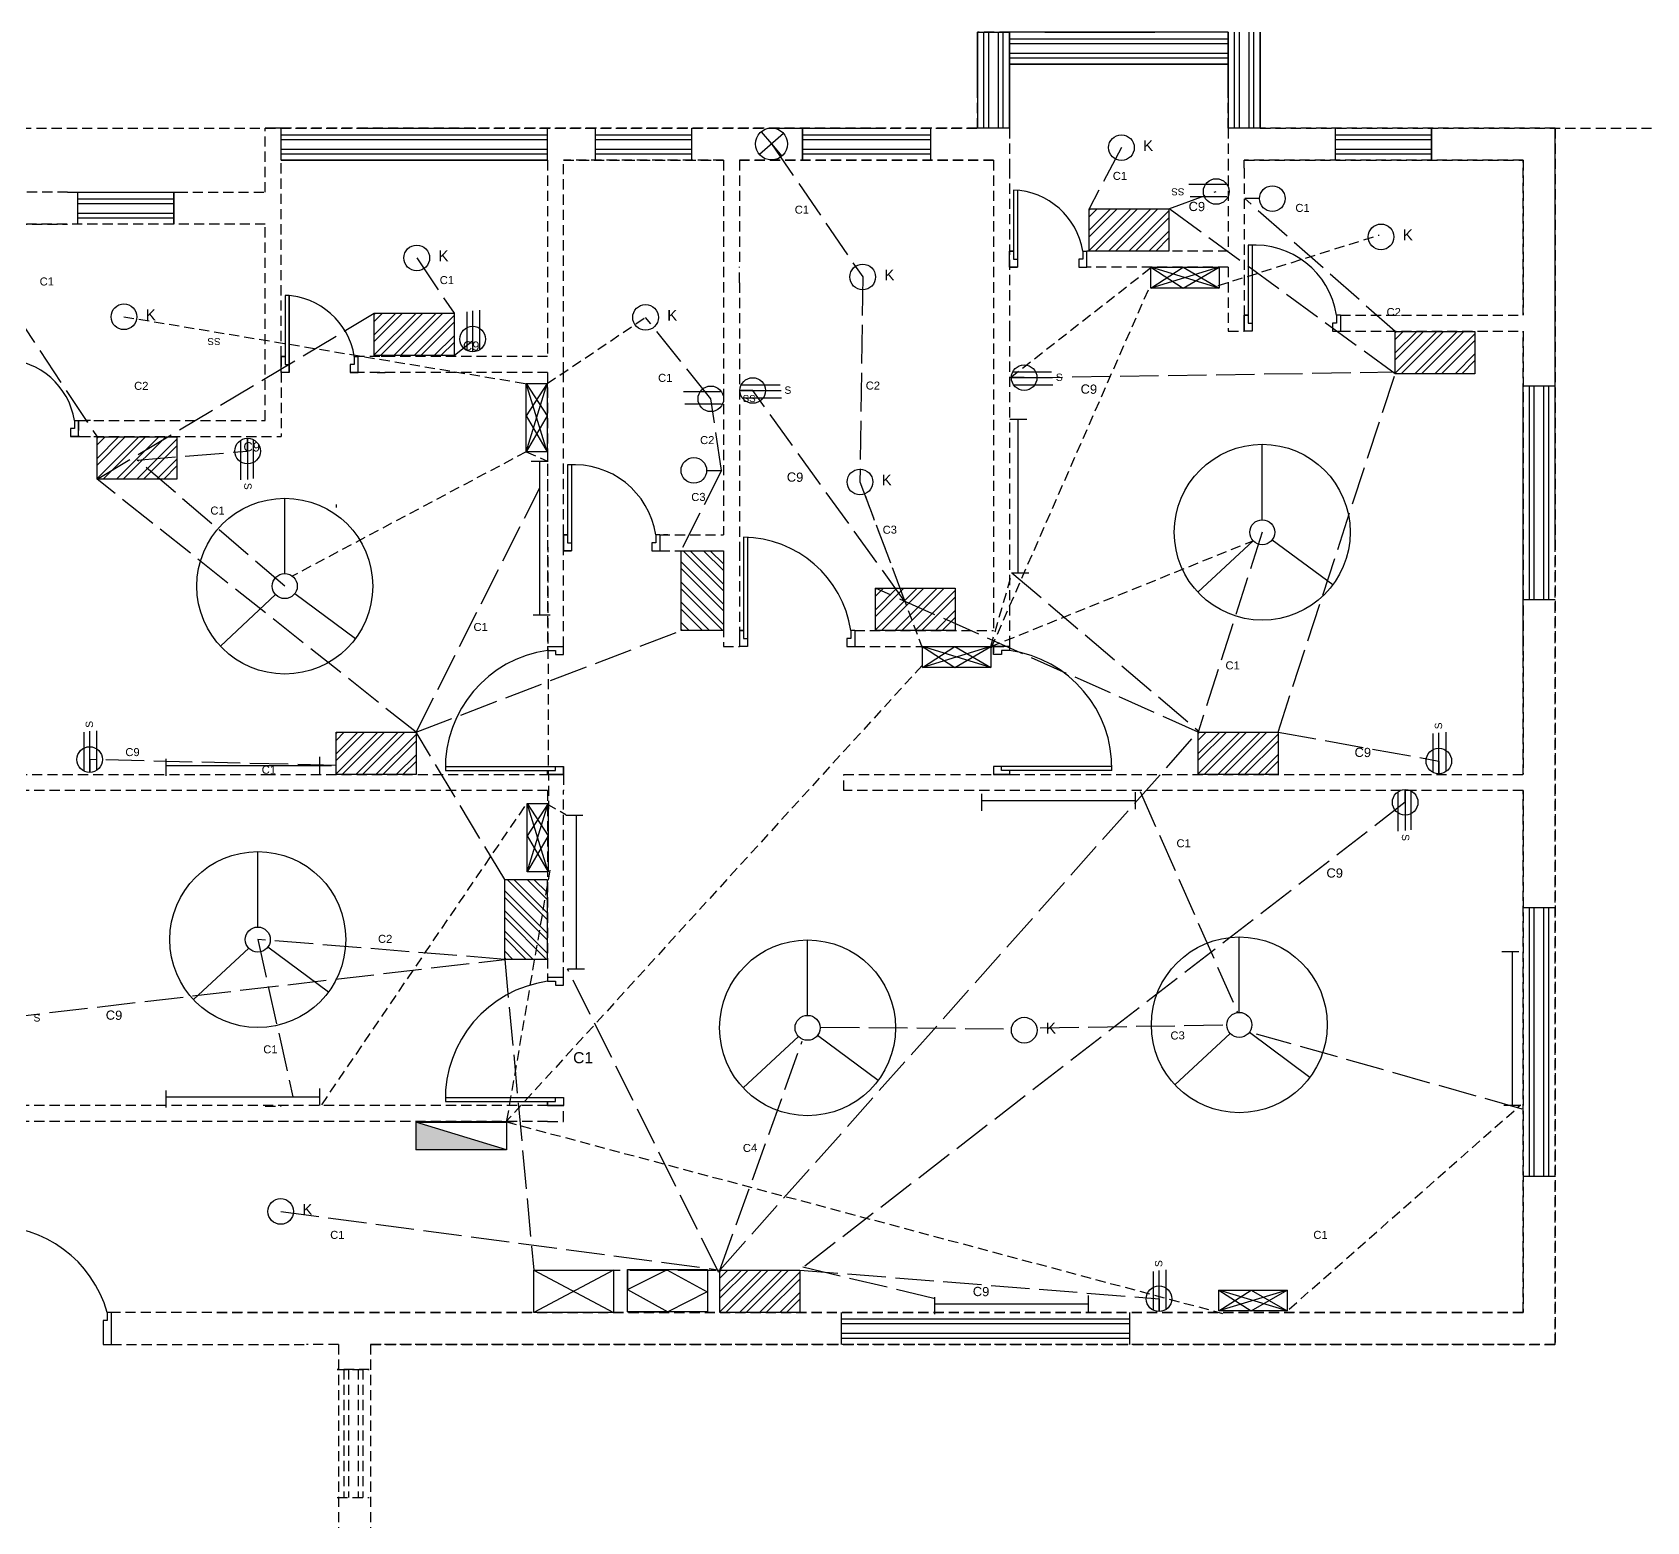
# Model space of a CAD drawing. Header units: millimetres. Extents: x 5814 to 14117, y 764 to 2474.
# Drawn here: x 6483 to 6987, y 1769 to 2235 of the extents above; entities that cross this region are included whole.
import ezdxf

# ---------------------------------------------------------------- set-up
doc = ezdxf.new("R2010")
doc.units = ezdxf.units.MM
doc.linetypes.add('ACAD_ISO02W100', pattern=[15, 12, -3])
doc.linetypes.add('HIDDEN2', pattern=[4.7625, 3.175, -1.5875])
doc.layers.get('0').update_dxf_attribs({"linetype": 'HIDDEN2'})
for name, color, linetype in [('conduit', 7, 'ACAD_ISO02W100'), ('doors', 6, 'Continuous'), ('emfittings', 7, 'Continuous'), ('fittings', 7, 'Continuous'), ('windows', 40, 'Continuous')]:
    doc.layers.add(name, color=color, linetype=linetype)
doc.layers.add('emconduit', color=1, linetype='HIDDEN2', plot=False)
doc.styles.get("Standard").update_dxf_attribs({"font": 'arial.ttf', "height": 4})

msp = doc.modelspace()

# ---------------------------------------------------------------- hatches: boundary and pattern name
at = {"layer": 'emfittings', "true_color": 0x000000}
h = msp.add_hatch(color=18, dxfattribs=at)
h.dxf.hatch_style = 1
h.paths.add_polyline_path([(6602.622, 1894.121), (6602.622, 1885.455), (6630.856, 1885.455)])
at = {"layer": 'fittings'}
h = msp.add_hatch(dxfattribs=at)
h.set_pattern_fill('ANSI32', color=256, scale=0.468168)
h.set_pattern_definition([(45, (5432.867, 1650.4996), (-3.1532, 3.1532), []), (45, (5434.9692, 1650.4996), (-3.1532, 3.1532), [])])
h.paths.add_polyline_path([(6812.86, 2179.557), (6812.86, 2166.328), (6837.81, 2166.328), (6837.81, 2179.557)])
h = msp.add_hatch(dxfattribs=at)
h.set_pattern_fill('ANSI32', color=256, scale=0.468168)
h.set_pattern_definition([(45, (5209.613, 1617.8395), (-3.1532, 3.1532), []), (45, (5211.715, 1617.8395), (-3.1532, 3.1532), [])])
h.paths.add_polyline_path([(6589.606, 2146.896), (6589.606, 2133.668), (6614.556, 2133.668), (6614.556, 2146.896)])
h = msp.add_hatch(dxfattribs=at)
h.set_pattern_fill('ANSI32', color=256, scale=0.468168)
h.set_pattern_definition([(45, (5528.475, 1612.1577), (-3.1532, 3.1532), []), (45, (5530.577, 1612.1577), (-3.1532, 3.1532), [])])
h.paths.add_polyline_path([(6908.468, 2141.215), (6908.468, 2127.986), (6933.418, 2127.986), (6933.418, 2141.215)])
h = msp.add_hatch(dxfattribs=at)
h.set_pattern_fill('ANSI32', color=256, scale=0.468168)
h.set_pattern_definition([(45, (5123.0004, 1579.237), (-3.1532, 3.1532), []), (45, (5125.1025, 1579.237), (-3.1532, 3.1532), [])])
h.paths.add_polyline_path([(6502.993, 2108.294), (6502.993, 2095.066), (6527.944, 2095.066), (6527.944, 2108.294)])
h = msp.add_hatch(dxfattribs=at)
h.set_pattern_fill('ANSI32', color=256, scale=0.468168, angle=90)
h.set_pattern_definition([(135, (7214.479, 667.747), (-3.1532, -3.1532), []), (135, (7214.479, 669.8493), (-3.1532, -3.1532), [])])
h.paths.add_polyline_path([(6685.422, 2047.74), (6698.65, 2047.74), (6698.65, 2072.69), (6685.422, 2072.69)])
h = msp.add_hatch(dxfattribs=at)
h.set_pattern_fill('ANSI32', color=256, scale=0.468168)
h.set_pattern_definition([(45, (5366.1324, 1531.9275), (-3.1532, 3.1532), []), (45, (5368.2345, 1531.9275), (-3.1532, 3.1532), [])])
h.paths.add_polyline_path([(6746.125, 2060.984), (6746.125, 2047.756), (6771.076, 2047.756), (6771.076, 2060.984)])
h = msp.add_hatch(dxfattribs=at)
h.set_pattern_fill('ANSI32', color=256, scale=0.468168)
h.set_pattern_definition([(45, (5197.704, 1486.914), (-3.1532, 3.1532), []), (45, (5199.8063, 1486.914), (-3.1532, 3.1532), [])])
h.paths.add_polyline_path([(6577.697, 2015.971), (6577.697, 2002.743), (6602.647, 2002.743), (6602.647, 2015.971)])
h = msp.add_hatch(dxfattribs=at)
h.set_pattern_fill('ANSI32', color=256, scale=0.468168)
h.set_pattern_definition([(45, (5466.9484, 1486.987), (-3.1532, 3.1532), []), (45, (5469.0505, 1486.987), (-3.1532, 3.1532), [])])
h.paths.add_polyline_path([(6846.941, 2016.044), (6846.941, 2002.816), (6871.892, 2002.816), (6871.892, 2016.044)])
h = msp.add_hatch(dxfattribs=at)
h.set_pattern_fill('ANSI32', color=256, scale=0.468168, angle=90)
h.set_pattern_definition([(135, (7159.41, 565.0233), (-3.1532, -3.1532), []), (135, (7159.41, 567.1254), (-3.1532, -3.1532), [])])
h.paths.add_polyline_path([(6630.353, 1945.016), (6643.581, 1945.016), (6643.581, 1969.967), (6630.353, 1969.967)])
h = msp.add_hatch(dxfattribs=at)
h.set_pattern_fill('ANSI32', color=256, scale=0.468168)
h.set_pattern_definition([(45, (5317.54, 1318.884), (-3.1532, 3.1532), []), (45, (5319.642, 1318.884), (-3.1532, 3.1532), [])])
h.paths.add_polyline_path([(6697.533, 1847.941), (6697.533, 1834.713), (6722.483, 1834.713), (6722.483, 1847.941)])

# ---------------------------------------------------------------- linework, layer by layer
for p, q in [((6788.038, 2234.685), (6778.038, 2234.685)), ((6778.038, 2224.685), (6778.038, 2234.685)), ((6788.038, 2234.685), (6778.038, 2234.685)), ((6788.038, 2204.685), (6788.038, 2234.685)), ((6866.345, 2204.685), (6866.345, 2234.685)), ((6778.038, 2204.685), (6778.038, 2224.685)), ((6778.038, 2204.685), (6778.038, 2224.685)), ((6788.038, 2204.685), (6788.038, 2224.685)), ((6856.345, 2204.685), (6856.345, 2224.685)), ((6217.345, 2204.685), (6778.038, 2204.685)), ((6555.529, 2184.685), (6555.529, 2204.685)), ((6560.529, 2204.685), (6555.529, 2204.685)), ((6788.038, 2204.685), (6788.038, 2192.185)), ((6856.345, 2204.685), (6856.345, 2194.685)), ((6866.345, 2204.685), (7511.53, 2204.685)), ((6958.437, 2204.685), (6866.345, 2204.685)), ((6958.437, 2204.685), (6866.345, 2204.685)), ((6560.529, 2133.419), (6560.529, 2194.685)), ((6560.529, 2194.685), (6643.742, 2194.685)), ((6643.742, 2194.685), (6643.742, 2133.419)), ((6698.65, 2194.685), (6648.742, 2194.685)), ((6648.742, 2128.419), (6648.742, 2194.685)), ((6698.65, 2194.685), (6698.65, 2077.69)), ((6698.65, 2194.685), (6698.65, 2077.69)), ((6783.038, 2194.685), (6703.65, 2194.685)), ((6703.65, 2194.685), (6703.65, 2161.446)), ((6948.437, 2194.685), (6861.345, 2194.685)), ((6861.345, 2192.185), (6861.345, 2194.685)), ((6948.437, 2194.685), (6948.437, 2146.332)), ((6948.437, 2194.685), (6948.437, 2146.332)), ((6493.804, 2184.685), (6458.437, 2184.685)), ((6493.804, 2184.685), (6528.138, 2184.685)), ((6528.138, 2184.685), (6555.529, 2184.685)), ((6849.791, 2179.234), (6849.791, 2179.216)), ((6555.529, 2174.685), (6468.437, 2174.685)), ((6468.437, 2174.685), (6493.804, 2174.685)), ((6555.529, 2113.419), (6555.529, 2174.685)), ((6856.345, 2166.332), (6812.125, 2166.332)), ((6812.125, 2161.332), (6812.125, 2166.332)), ((6703.65, 2156.446), (6703.65, 2161.446)), ((6703.65, 2156.446), (6703.65, 2161.446)), ((6856.345, 2161.332), (6812.125, 2161.332)), ((6856.345, 2161.332), (6856.345, 2141.332)), ((6703.65, 2156.446), (6703.65, 2072.69)), ((6703.65, 2156.446), (6703.65, 2072.69)), ((6861.345, 2146.332), (6861.345, 2141.332)), ((6891.364, 2146.332), (6948.437, 2146.332)), ((6891.364, 2146.332), (6891.364, 2141.332)), ((6856.345, 2141.332), (6861.345, 2141.332)), ((6891.364, 2141.332), (6948.437, 2141.332)), ((6948.437, 2141.332), (6948.437, 2002.742)), ((6948.437, 2141.332), (6948.437, 2002.742)), ((6560.529, 2133.419), (6560.529, 2128.419)), ((6643.742, 2133.419), (6584.616, 2133.419)), ((6584.616, 2128.419), (6584.616, 2133.419)), ((6593.03, 2133.419), (6591.78, 2133.419)), ((6560.529, 2128.419), (6560.529, 2108.419)), ((6643.742, 2128.419), (6584.616, 2128.419)), ((6590.53, 2128.419), (6593.03, 2128.419)), ((6643.742, 2128.419), (6643.742, 2042.761)), ((6643.742, 2128.419), (6643.742, 2042.761)), ((6648.742, 2077.69), (6648.742, 2128.419)), ((6648.742, 2077.69), (6648.742, 2128.419)), ((6497.207, 2113.419), (6555.529, 2113.419)), ((6497.207, 2113.419), (6497.207, 2108.419)), ((6500.938, 2113.419), (6499.688, 2113.419)), ((6521.645, 2113.511), (6521.645, 2113.494)), ((6497.207, 2108.419), (6555.529, 2108.419)), ((6497.207, 2108.419), (6560.529, 2108.419)), ((6498.438, 2108.419), (6500.938, 2108.419)), ((6648.742, 2077.69), (6648.742, 2072.69)), ((6678.762, 2077.69), (6698.65, 2077.69)), ((6678.762, 2077.69), (6678.762, 2072.69)), ((6681.243, 2077.69), (6679.993, 2077.69)), ((6681.243, 2077.69), (6679.993, 2077.69)), ((6648.742, 2042.761), (6648.742, 2072.69)), ((6648.742, 2042.761), (6648.742, 2072.69)), ((6678.743, 2072.69), (6681.243, 2072.69)), ((6678.743, 2072.69), (6681.243, 2072.69)), ((6678.762, 2072.69), (6698.65, 2072.69)), ((6678.762, 2072.69), (6698.65, 2072.69)), ((6698.65, 2072.69), (6698.65, 2042.756)), ((6698.65, 2072.69), (6698.65, 2042.756)), ((6703.65, 2072.69), (6703.65, 2042.756)), ((6703.65, 2047.756), (6703.65, 2042.756)), ((6739.67, 2047.756), (6783.038, 2047.756)), ((6739.67, 2047.756), (6783.038, 2047.756)), ((6739.67, 2047.756), (6739.67, 2042.756)), ((6643.742, 2042.761), (6648.742, 2042.761)), ((6698.65, 2042.756), (6703.65, 2042.756)), ((6698.65, 2042.756), (6703.65, 2042.756)), ((6739.67, 2042.756), (6783.038, 2042.756)), ((6739.67, 2042.756), (6783.038, 2042.756)), ((6783.038, 2042.756), (6788.038, 2042.756)), ((6468.437, 2002.742), (6555.529, 2002.742)), ((6555.529, 2002.742), (6643.742, 2002.742)), ((6648.742, 2002.742), (6643.742, 2002.742)), ((6648.742, 2002.742), (6648.742, 1997.742)), ((6736.239, 2002.742), (6783.038, 2002.742)), ((6736.239, 1997.742), (6736.239, 2002.742)), ((6788.038, 2002.742), (6783.038, 2002.742)), ((6788.038, 2002.742), (6948.437, 2002.742)), ((6643.742, 1997.742), (6468.437, 1997.742)), ((6643.742, 1997.742), (6643.742, 1939.407)), ((6648.742, 1939.407), (6648.742, 1997.742)), ((6736.239, 2000.242), (6736.239, 2000.242)), ((6948.437, 1997.742), (6736.239, 1997.742)), ((6948.437, 1997.742), (6948.437, 1834.685)), ((6948.437, 1997.742), (6948.437, 1834.685)), ((6643.742, 1939.407), (6648.742, 1939.407)), ((6643.742, 1899.388), (6468.437, 1899.388)), ((6555.529, 1899.163), (6560.529, 1899.163)), ((6643.742, 1899.388), (6648.742, 1899.388)), ((6648.742, 1894.388), (6648.742, 1899.388)), ((6643.742, 1894.388), (6468.437, 1894.388)), ((6643.742, 1894.388), (6648.742, 1894.388)), ((6948.437, 1834.685), (6507.416, 1834.685)), ((6507.416, 1834.685), (6507.416, 1824.702)), ((6948.437, 1834.702), (6540.437, 1834.702)), ((6578.437, 1834.702), (6578.437, 1834.685)), ((6588.437, 1834.702), (6588.437, 1834.685)), ((6769.464, 1834.702), (6769.464, 1834.685)), ((6948.437, 1834.702), (6795.486, 1834.702)), ((6507.416, 1824.702), (6568.437, 1824.702)), ((6507.416, 1824.702), (6568.437, 1824.702)), ((6578.437, 1824.702), (6568.437, 1824.702)), ((6578.437, 1824.702), (6568.437, 1824.702)), ((6578.437, 1824.702), (6578.437, 1752.779)), ((6588.437, 1824.702), (6588.437, 1758.552)), ((6948.437, 1824.702), (6588.437, 1824.702)), ((6578.04, 1816.883), (6588.04, 1816.883))]:
    msp.add_line(p, q)
at = {"color": 31, "true_color": 0xfecc66}
for p, q in [((6588.04, 1816.883), (6578.04, 1816.883)), ((6578.04, 1776.885), (6588.04, 1776.885))]:
    msp.add_line(p, q, dxfattribs=at)
for points in [[(6555.529, 2204.685), (6778.038, 2204.685)], [(6778.038, 2204.685), (6555.529, 2204.685)], [(6778.038, 2204.685), (6555.529, 2204.685)], [(6778.038, 2204.685), (6555.529, 2204.685)], [(6778.038, 2204.685), (6560.529, 2204.685)], [(6778.038, 2204.685), (6560.529, 2204.685)], [(6778.038, 2204.685), (6560.529, 2204.685)], [(6778.038, 2204.685), (6560.529, 2204.685)], [(6866.345, 2204.685), (6958.437, 2204.685), (6958.437, 1824.702), (6588.437, 1824.702)], [(6588.437, 1824.702), (6958.437, 1824.702), (6958.437, 2204.685), (6866.345, 2204.685)], [(6588.437, 1824.702), (6958.437, 1824.702), (6958.437, 2204.685), (6866.345, 2204.685)], [(6588.437, 1824.702), (6958.437, 1824.702), (6958.437, 2204.685), (6866.345, 2204.685)], [(6958.437, 2074.702), (6958.437, 2204.685), (6866.345, 2204.685)], [(6958.437, 2074.702), (6958.437, 2204.685), (6866.345, 2204.685)], [(6698.65, 2194.685), (6648.742, 2194.685)], [(6648.742, 2194.685), (6698.65, 2194.685)], [(6698.65, 2194.685), (6648.742, 2194.685)], [(6783.038, 2194.685), (6703.65, 2194.685)], [(6703.65, 2194.685), (6783.038, 2194.685)], [(6783.038, 2194.685), (6703.65, 2194.685)], [(6783.038, 2194.685), (6783.038, 2156.446)], [(6856.345, 2194.685), (6856.345, 2166.332)], [(6948.437, 2146.332), (6948.437, 2194.685), (6861.345, 2194.685)], [(6861.345, 2194.685), (6948.437, 2194.685), (6948.437, 2146.332)], [(6948.437, 2146.332), (6948.437, 2194.685), (6861.345, 2194.685)], [(6948.437, 2146.332), (6948.437, 2194.685), (6861.345, 2194.685)], [(6948.437, 2146.332), (6948.437, 2194.685), (6861.345, 2194.685)], [(6788.038, 2192.185), (6788.038, 2141.332)], [(6861.345, 2192.185), (6861.345, 2141.332)], [(6783.038, 2156.446), (6783.038, 2047.756)], [(6783.038, 2156.446), (6783.038, 2047.756)], [(6788.038, 2141.332), (6788.038, 2042.756)], [(6788.038, 2141.332), (6788.038, 2042.756)], [(6948.437, 2002.742), (6948.437, 2141.332)], [(6948.437, 2141.332), (6948.437, 2002.742)], [(6948.437, 2002.742), (6948.437, 2141.332)], [(6948.437, 1997.742), (6948.437, 1834.685), (6507.416, 1834.685)], [(6540.437, 1834.702), (6948.437, 1834.702), (6948.437, 1997.742)], [(6540.437, 1834.702), (6948.437, 1834.702), (6948.437, 1997.742)], [(6578.04, 1776.885), (6588.04, 1776.885)]]:
    msp.add_lwpolyline(points)
for points in [[(6580.04, 1816.883), (6580.04, 1776.885)], [(6581.54, 1816.883), (6581.54, 1776.885)], [(6584.54, 1816.883), (6584.54, 1776.885)], [(6586.04, 1816.883), (6586.04, 1776.885)]]:
    msp.add_lwpolyline(points, dxfattribs=at)
msp.add_arc((6504.437, 1834.685), 36, 0, 0.02786)
at = {"layer": 'conduit'}
for p, q in [((6713.694, 2199.784), (6742.163, 2158.226)), ((6822.978, 2198.634), (6812.86, 2179.557)), ((6837.81, 2179.557), (6852.585, 2184.931)), ((6812.86, 2179.557), (6837.81, 2179.557)), ((6908.468, 2127.986), (6837.81, 2179.557)), ((6908.468, 2141.215), (6861.475, 2182.712)), ((6602.866, 2164.178), (6614.556, 2146.896)), ((6468.53, 2160.313), (6502.993, 2108.294)), ((6742.163, 2158.226), (6741.314, 2094.17)), ((6502.993, 2095.066), (6589.606, 2146.896)), ((6694.724, 2120.155), (6674.341, 2145.612)), ((6614.556, 2133.668), (6620.343, 2138.342)), ((6792.597, 2126.777), (6908.468, 2128.549)), ((6871.892, 2016.044), (6908.468, 2127.986)), ((6698.05, 2097.786), (6694.724, 2120.155)), ((6755.329, 2056.865), (6707.812, 2122.75)), ((6515.586, 2101.032), (6550.016, 2103.822)), ((6561.654, 2061.624), (6515.586, 2101.032)), ((6602.647, 2015.971), (6502.993, 2095.066)), ((6698.05, 2097.786), (6685.422, 2072.69)), ((6741.314, 2094.17), (6755.329, 2056.865)), ((6602.647, 2015.971), (6641.3, 2092.367)), ((6577.739, 2087.159), (6577.739, 2087.159)), ((6577.739, 2087.159), (6577.739, 2086.246)), ((6866.969, 2078.467), (6846.941, 2016.044)), ((6788.761, 2065.792), (6847.149, 2016.297)), ((6846.941, 2016.044), (6746.125, 2060.984)), ((6602.647, 2015.971), (6685.422, 2047.74)), ((6630.353, 1969.967), (6602.647, 2015.971)), ((6697.533, 1847.941), (6846.941, 2016.044)), ((6846.941, 2016.044), (6871.892, 2016.044)), ((6871.892, 2016.044), (6922.12, 2006.982)), ((6577.697, 2005.59), (6500.701, 2007.448)), ((6564.186, 2005.59), (6577.697, 2005.59)), ((6828.824, 1997.508), (6859.342, 1928.282)), ((6911.615, 1994.077), (6722.483, 1847.941)), ((6630.353, 1945.016), (6553.225, 1951.205)), ((6553.225, 1951.205), (6564.186, 1902.012)), ((6473.247, 1926.615), (6630.353, 1945.016)), ((6630.353, 1945.016), (6639.412, 1847.91)), ((6697.214, 1847.197), (6649.992, 1941.93)), ((6729.125, 1923.843), (6788.247, 1923.324)), ((6797.626, 1923.6), (6854.662, 1924.534)), ((6948.198, 1898.251), (6865.173, 1921.623)), ((6697.533, 1847.941), (6723.294, 1919.404)), ((6560.36, 1866.254), (6697.533, 1847.941)), ((6639.412, 1847.91), (6697.533, 1847.941)), ((6722.483, 1847.941), (6834.72, 1838.959)), ((6764.345, 1839.045), (6722.52, 1849.058))]:
    msp.add_line(p, q, dxfattribs=at)
at = {"layer": 'doors', "color": 215, "true_color": 0xa953a0}
for p, q in [((6789.288, 2185.387), (6789.288, 2163.832)), ((6789.288, 2185.387), (6789.288, 2163.832)), ((6790.538, 2185.306), (6790.538, 2161.332)), ((6790.538, 2185.289), (6790.538, 2161.332)), ((6789.288, 2166.332), (6788.038, 2166.332)), ((6789.288, 2163.832), (6790.538, 2163.832)), ((6789.288, 2163.832), (6790.538, 2163.832)), ((6809.625, 2163.832), (6809.625, 2161.332)), ((6810.875, 2163.832), (6809.625, 2163.832)), ((6810.875, 2166.332), (6812.125, 2166.332)), ((6810.875, 2166.332), (6810.875, 2163.832)), ((6812.125, 2161.332), (6812.125, 2166.332)), ((6862.595, 2168.144), (6862.595, 2143.832)), ((6862.595, 2165.387), (6862.595, 2143.832)), ((6863.845, 2168.209), (6863.845, 2141.332)), ((6863.845, 2165.289), (6863.845, 2141.332)), ((6788.038, 2161.332), (6790.538, 2161.332)), ((6790.538, 2161.332), (6788.038, 2161.332)), ((6788.038, 2161.332), (6790.538, 2161.332)), ((6809.625, 2161.332), (6812.125, 2161.332)), ((6809.625, 2161.332), (6812.125, 2161.332)), ((6563.029, 2152.392), (6561.779, 2152.473)), ((6561.779, 2152.473), (6561.779, 2133.419)), ((6563.029, 2128.419), (6563.029, 2152.392)), ((6861.345, 2146.332), (6862.595, 2146.332)), ((6862.595, 2146.332), (6861.345, 2146.332)), ((6861.345, 2141.332), (6861.345, 2146.332)), ((6861.345, 2146.332), (6861.345, 2141.332)), ((6862.595, 2143.832), (6863.845, 2143.832)), ((6862.595, 2143.832), (6863.845, 2143.832)), ((6888.864, 2143.832), (6888.864, 2141.332)), ((6890.114, 2143.832), (6888.864, 2143.832)), ((6888.864, 2143.832), (6888.864, 2141.332)), ((6890.114, 2146.332), (6890.114, 2143.832)), ((6891.364, 2146.332), (6890.114, 2146.332)), ((6890.114, 2146.332), (6890.114, 2143.832)), ((6891.364, 2146.332), (6891.364, 2141.332)), ((6863.845, 2141.332), (6861.345, 2141.332)), ((6888.864, 2141.332), (6891.364, 2141.332)), ((6560.529, 2128.419), (6560.529, 2133.419)), ((6560.529, 2133.419), (6561.779, 2133.419)), ((6561.779, 2133.419), (6561.779, 2130.919)), ((6583.366, 2133.419), (6584.616, 2133.419)), ((6583.366, 2133.419), (6583.366, 2130.919)), ((6584.616, 2128.419), (6584.616, 2133.419)), ((6563.029, 2128.419), (6560.529, 2128.419)), ((6561.779, 2130.919), (6563.029, 2130.919)), ((6563.029, 2130.919), (6563.029, 2128.419)), ((6582.116, 2130.919), (6582.116, 2128.419)), ((6583.366, 2130.919), (6582.116, 2130.919)), ((6582.116, 2128.419), (6584.616, 2128.419)), ((6495.957, 2113.419), (6497.207, 2113.419)), ((6495.957, 2113.419), (6495.957, 2110.919)), ((6497.207, 2108.419), (6497.207, 2113.419)), ((6494.707, 2110.919), (6494.707, 2108.419)), ((6495.957, 2110.919), (6494.707, 2110.919)), ((6494.707, 2108.419), (6497.207, 2108.419)), ((6649.992, 2099.502), (6649.992, 2075.19)), ((6649.992, 2099.502), (6649.992, 2075.19)), ((6651.242, 2099.568), (6651.242, 2072.69)), ((6651.242, 2099.568), (6651.242, 2072.69)), ((6648.742, 2077.69), (6648.742, 2072.69)), ((6648.742, 2077.69), (6648.742, 2072.69)), ((6677.512, 2077.69), (6677.512, 2075.19)), ((6678.762, 2077.69), (6677.512, 2077.69)), ((6677.512, 2077.69), (6677.512, 2075.19)), ((6677.512, 2077.69), (6677.512, 2075.19)), ((6677.512, 2077.69), (6677.512, 2075.19)), ((6678.762, 2077.69), (6678.762, 2072.69)), ((6678.762, 2077.69), (6678.762, 2072.69)), ((6651.242, 2072.69), (6648.742, 2072.69)), ((6651.242, 2072.69), (6648.742, 2072.69)), ((6649.992, 2075.19), (6651.242, 2075.19)), ((6649.992, 2075.19), (6651.242, 2075.19)), ((6649.992, 2075.19), (6651.242, 2075.19)), ((6649.992, 2075.19), (6651.242, 2075.19)), ((6649.992, 2075.19), (6651.242, 2075.19)), ((6649.992, 2075.19), (6651.242, 2075.19)), ((6676.262, 2075.19), (6676.262, 2072.69)), ((6677.512, 2075.19), (6676.262, 2075.19)), ((6676.262, 2075.19), (6676.262, 2072.69)), ((6676.262, 2075.19), (6676.262, 2072.69)), ((6677.512, 2075.19), (6676.262, 2075.19)), ((6676.262, 2075.19), (6676.262, 2072.69)), ((6676.262, 2072.69), (6678.762, 2072.69)), ((6704.9, 2076.919), (6704.9, 2045.256)), ((6704.9, 2076.919), (6704.9, 2045.256)), ((6706.15, 2076.883), (6706.15, 2042.756)), ((6706.15, 2076.883), (6706.15, 2042.756)), ((6703.65, 2047.756), (6703.65, 2042.756)), ((6703.65, 2047.756), (6703.65, 2042.756)), ((6738.42, 2047.756), (6738.42, 2045.256)), ((6739.67, 2047.756), (6738.42, 2047.756)), ((6738.42, 2047.756), (6738.42, 2045.256)), ((6738.42, 2047.756), (6738.42, 2045.256)), ((6739.67, 2047.756), (6738.42, 2047.756)), ((6738.42, 2047.756), (6738.42, 2045.256)), ((6739.67, 2047.756), (6739.67, 2042.756)), ((6739.67, 2047.756), (6739.67, 2042.756)), ((6643.742, 2042.761), (6643.742, 2041.511)), ((6643.742, 2042.761), (6648.742, 2042.761)), ((6643.742, 2042.761), (6643.742, 2041.511)), ((6643.742, 2042.761), (6648.742, 2042.761)), ((6648.742, 2040.261), (6648.742, 2042.761)), ((6648.742, 2040.261), (6648.742, 2042.761)), ((6706.15, 2042.756), (6703.65, 2042.756)), ((6706.15, 2042.756), (6703.65, 2042.756)), ((6704.9, 2045.256), (6706.15, 2045.256)), ((6704.9, 2045.256), (6706.15, 2045.256)), ((6737.17, 2045.256), (6737.17, 2042.756)), ((6738.42, 2045.256), (6737.17, 2045.256)), ((6737.17, 2045.256), (6737.17, 2042.756)), ((6737.17, 2045.256), (6737.17, 2042.756)), ((6738.42, 2045.256), (6737.17, 2045.256)), ((6737.17, 2045.256), (6737.17, 2042.756)), ((6737.17, 2042.756), (6739.67, 2042.756)), ((6737.17, 2042.756), (6739.67, 2042.756)), ((6788.038, 2042.761), (6783.038, 2042.761)), ((6783.038, 2040.261), (6783.038, 2042.761)), ((6788.038, 2042.761), (6783.038, 2042.761)), ((6783.038, 2040.261), (6783.038, 2042.761)), ((6788.038, 2042.761), (6788.038, 2041.511)), ((6788.038, 2042.761), (6788.038, 2041.511)), ((6643.742, 2041.511), (6646.242, 2041.511)), ((6643.742, 2041.511), (6646.242, 2041.511)), ((6646.242, 2041.511), (6646.242, 2040.261)), ((6646.242, 2041.511), (6646.242, 2040.261)), ((6646.242, 2040.261), (6648.742, 2040.261)), ((6646.242, 2040.261), (6648.742, 2040.261)), ((6785.538, 2040.261), (6783.038, 2040.261)), ((6785.538, 2040.261), (6783.038, 2040.261)), ((6788.038, 2041.511), (6785.538, 2041.511)), ((6785.538, 2041.511), (6785.538, 2040.261)), ((6788.038, 2041.511), (6785.538, 2041.511)), ((6785.538, 2041.511), (6785.538, 2040.261)), ((6611.796, 2003.992), (6646.242, 2003.992)), ((6611.818, 2005.242), (6648.742, 2005.242)), ((6619.991, 2005.242), (6648.742, 2005.242)), ((6620.027, 2003.992), (6646.242, 2003.992)), ((6643.742, 2002.742), (6648.742, 2002.742)), ((6646.242, 2003.992), (6646.242, 2005.242)), ((6646.242, 2003.992), (6646.242, 2005.242)), ((6648.742, 2005.242), (6648.742, 2002.742)), ((6811.789, 2005.242), (6783.038, 2005.242)), ((6819.962, 2005.242), (6783.038, 2005.242)), ((6783.038, 2005.242), (6783.038, 2002.742)), ((6788.038, 2002.742), (6783.038, 2002.742)), ((6785.538, 2003.992), (6785.538, 2005.242)), ((6785.538, 2003.992), (6785.538, 2005.242)), ((6811.753, 2003.992), (6785.538, 2003.992)), ((6819.985, 2003.992), (6785.538, 2003.992)), ((6643.742, 1939.407), (6643.742, 1938.157)), ((6643.742, 1939.407), (6648.742, 1939.407)), ((6643.742, 1938.157), (6646.242, 1938.157)), ((6646.242, 1938.157), (6646.242, 1936.907)), ((6646.242, 1936.907), (6648.742, 1936.907)), ((6648.742, 1936.907), (6648.742, 1939.407)), ((6611.818, 1901.888), (6648.742, 1901.888)), ((6619.991, 1901.888), (6648.742, 1901.888)), ((6646.242, 1900.638), (6646.242, 1901.888)), ((6646.242, 1900.638), (6646.242, 1901.888)), ((6648.742, 1901.888), (6648.742, 1899.388)), ((6648.742, 1901.888), (6648.742, 1899.388)), ((6611.796, 1900.638), (6646.242, 1900.638)), ((6620.027, 1900.638), (6646.242, 1900.638)), ((6643.742, 1900.638), (6643.742, 1899.388)), ((6643.742, 1899.388), (6643.742, 1900.638)), ((6643.742, 1899.388), (6648.742, 1899.388)), ((6648.742, 1899.388), (6643.742, 1899.388)), ((6643.742, 1899.388), (6648.742, 1899.388)), ((6504.916, 1832.185), (6504.916, 1824.702)), ((6506.166, 1832.185), (6504.916, 1832.185)), ((6506.166, 1834.685), (6506.166, 1832.185)), ((6507.416, 1834.685), (6506.166, 1834.685)), ((6507.416, 1834.685), (6507.416, 1824.702)), ((6504.916, 1824.702), (6507.416, 1824.702))]:
    msp.add_line(p, q, dxfattribs=at)
at = {"layer": 'doors'}
for p, q in [((6788.038, 2166.332), (6789.288, 2166.332)), ((6788.038, 2161.332), (6788.038, 2166.332)), ((6788.038, 2166.332), (6789.288, 2166.332)), ((6788.038, 2161.332), (6788.038, 2166.332)), ((6561.779, 2152.473), (6561.779, 2130.919)), ((6561.779, 2152.473), (6561.779, 2130.919)), ((6563.029, 2152.392), (6563.029, 2128.419)), ((6563.029, 2152.375), (6563.029, 2128.419)), ((6560.529, 2133.419), (6561.779, 2133.419)), ((6560.529, 2128.419), (6560.529, 2133.419)), ((6560.529, 2133.419), (6561.779, 2133.419)), ((6561.779, 2133.419), (6560.529, 2133.419)), ((6560.529, 2128.419), (6560.529, 2133.419)), ((6561.779, 2130.919), (6563.029, 2130.919)), ((6561.779, 2130.919), (6563.029, 2130.919)), ((6584.616, 2128.419), (6582.116, 2128.419)), ((6497.207, 2108.419), (6494.707, 2108.419)), ((6649.992, 2096.745), (6649.992, 2075.19)), ((6649.992, 2096.745), (6649.992, 2075.19)), ((6649.992, 2096.745), (6649.992, 2075.19)), ((6649.992, 2096.745), (6649.992, 2075.19)), ((6651.242, 2096.664), (6651.242, 2072.69)), ((6651.242, 2096.664), (6651.242, 2072.69)), ((6651.242, 2096.647), (6651.242, 2072.69)), ((6651.242, 2096.647), (6651.242, 2072.69)), ((6648.742, 2077.69), (6649.992, 2077.69)), ((6648.742, 2072.69), (6648.742, 2077.69)), ((6648.742, 2077.69), (6649.992, 2077.69)), ((6649.992, 2077.69), (6648.742, 2077.69)), ((6648.742, 2072.69), (6648.742, 2077.69)), ((6648.742, 2077.69), (6649.992, 2077.69)), ((6648.742, 2072.69), (6648.742, 2077.69)), ((6648.742, 2077.69), (6649.992, 2077.69)), ((6649.992, 2077.69), (6648.742, 2077.69)), ((6648.742, 2072.69), (6648.742, 2077.69)), ((6648.742, 2072.69), (6651.242, 2072.69)), ((6651.242, 2072.69), (6648.742, 2072.69)), ((6648.742, 2072.69), (6651.242, 2072.69)), ((6648.742, 2072.69), (6651.242, 2072.69)), ((6651.242, 2072.69), (6648.742, 2072.69)), ((6648.742, 2072.69), (6651.242, 2072.69)), ((6703.65, 2047.756), (6704.9, 2047.756)), ((6703.65, 2047.756), (6704.9, 2047.756)), ((6643.742, 2003.992), (6643.742, 2002.742)), ((6643.742, 2002.742), (6643.742, 2003.992)), ((6648.742, 2002.742), (6643.742, 2002.742)), ((6648.742, 2002.742), (6648.742, 2005.242)), ((6648.742, 2005.242), (6648.742, 2002.742)), ((6783.038, 2005.242), (6783.038, 2002.742)), ((6783.038, 2002.742), (6788.038, 2002.742))]:
    msp.add_line(p, q, dxfattribs=at)
at = {"layer": 'doors', "color": 215, "true_color": 0xa953a0}
for points in [[(6862.595, 2146.332), (6861.345, 2146.332)], [(6649.992, 2077.69), (6648.742, 2077.69)], [(6649.992, 2077.69), (6648.742, 2077.69)], [(6704.9, 2047.756), (6703.65, 2047.756)], [(6704.9, 2047.756), (6703.65, 2047.756)], [(6783.038, 2042.761), (6783.038, 2040.816)], [(6783.038, 2042.761), (6783.038, 2040.816)], [(6643.742, 2003.992), (6643.742, 2002.742)], [(6788.038, 2003.992), (6788.038, 2002.742)], [(6788.038, 2003.992), (6788.038, 2002.742)], [(6643.742, 1900.638), (6643.742, 1899.388)]]:
    msp.add_lwpolyline(points, dxfattribs=at)
at = {"layer": 'doors'}
msp.add_lwpolyline([(6783.038, 2005.242), (6783.038, 2002.742)], dxfattribs=at)
at = {"layer": 'doors', "color": 215, "true_color": 0xa953a0}
for centre, radius, start, end in [((6788.442, 2162.673), 22.73, 9.26547, 87.86572), ((6864.571, 2142.371), 25.849, 8.81558, 94.38491), ((6560.933, 2129.759), 22.73, 9.26547, 87.86572), ((6473.523, 2109.759), 22.73, 9.26547, 87.86572), ((6651.968, 2073.729), 25.849, 8.81558, 94.38491), ((6651.968, 2073.729), 25.849, 8.81558, 94.38491), ((6704.546, 2042.667), 34.254, 8.54476, 89.40715), ((6704.546, 2042.667), 34.254, 8.54476, 89.40715), ((6648.804, 2004.841), 37.018, 97.8589, 181.31498), ((6782.977, 2004.841), 37.018, 358.68502, 82.1411), ((6648.804, 1901.487), 37.018, 97.8589, 181.31498), ((6470.536, 1824.64), 37.018, 15.7435, 91.31498)]:
    msp.add_arc(centre, radius, start, end, dxfattribs=at)
at = {"layer": 'emconduit'}
for p, q in [((6853.24, 2155.555), (6903.466, 2171.328)), ((6832.074, 2160.932), (6788.303, 2126.728)), ((6831.293, 2154.128), (6781.94, 2041.576)), ((6511.406, 2145.778), (6637.077, 2124.919)), ((6643.616, 2124.919), (6674.341, 2145.612)), ((6637.077, 2103.613), (6563.979, 2064.758)), ((6637.077, 2103.613), (6643.742, 2100.713)), ((6643.664, 2104.041), (6644.002, 1991.91)), ((6741.314, 2094.17), (6760.88, 2042.089)), ((6782.187, 2042.751), (6864.111, 2075.81)), ((6782.171, 2042.757), (6788.895, 2065.88)), ((6760.687, 2036.817), (6630.532, 1894.016)), ((6573.173, 1899.578), (6637.412, 1993.919)), ((6643.495, 1993.632), (6649.434, 1990.254)), ((6644.432, 1972.881), (6630.875, 1894.238)), ((6875.4, 1835.741), (6947.663, 1899.536)), ((6630.875, 1894.238), (6854.559, 1834.408))]:
    msp.add_line(p, q, dxfattribs=at)
at = {"layer": 'emfittings'}
for p, q in [((6832.188, 2161.314), (6842.216, 2154.775)), ((6853.494, 2161.314), (6832.188, 2154.775)), ((6832.188, 2154.775), (6842.216, 2161.314)), ((6853.494, 2154.775), (6832.188, 2161.314)), ((6842.216, 2154.775), (6853.494, 2161.314)), ((6842.216, 2161.314), (6853.494, 2154.775)), ((6643.616, 2124.919), (6637.077, 2114.891)), ((6643.616, 2103.613), (6637.077, 2124.919)), ((6637.077, 2124.919), (6643.616, 2114.891)), ((6637.077, 2103.613), (6643.616, 2124.919)), ((6637.077, 2114.891), (6643.616, 2103.613)), ((6643.616, 2114.891), (6637.077, 2103.613)), ((6760.88, 2042.751), (6770.909, 2036.212)), ((6782.187, 2042.751), (6760.88, 2036.212)), ((6760.88, 2036.212), (6770.909, 2042.751)), ((6782.187, 2036.212), (6760.88, 2042.751)), ((6770.909, 2036.212), (6782.187, 2042.751)), ((6770.909, 2042.751), (6782.187, 2036.212)), ((6643.878, 1993.663), (6637.339, 1983.635)), ((6643.878, 1972.357), (6637.339, 1993.663)), ((6637.339, 1993.663), (6643.878, 1983.635)), ((6637.339, 1972.357), (6643.878, 1993.663)), ((6637.339, 1983.635), (6643.878, 1972.357)), ((6643.878, 1983.635), (6637.339, 1972.357)), ((6602.622, 1894.121), (6630.856, 1894.121)), ((6630.856, 1885.455), (6602.622, 1894.121)), ((6602.622, 1894.121), (6602.622, 1885.455)), ((6604.817, 1894.382), (6633.05, 1894.382)), ((6630.856, 1885.455), (6602.622, 1885.455)), ((6853.447, 1841.694), (6863.476, 1835.155)), ((6874.754, 1841.694), (6853.447, 1835.155)), ((6853.447, 1835.155), (6863.476, 1841.694)), ((6874.754, 1835.155), (6853.447, 1841.694)), ((6863.476, 1835.155), (6874.754, 1841.694)), ((6863.476, 1841.694), (6874.754, 1835.155))]:
    msp.add_line(p, q, dxfattribs=at)
for points in [[(6832.188, 2161.314), (6853.494, 2161.314), (6853.494, 2154.775), (6832.188, 2154.775)], [(6643.616, 2124.919), (6643.616, 2103.613), (6637.077, 2103.613), (6637.077, 2124.919)], [(6760.88, 2042.751), (6782.187, 2042.751), (6782.187, 2036.212), (6760.88, 2036.212)], [(6643.878, 1993.663), (6643.878, 1972.357), (6637.339, 1972.357), (6637.339, 1993.663)], [(6853.447, 1841.694), (6874.754, 1841.694), (6874.754, 1835.155), (6853.447, 1835.155)]]:
    msp.add_lwpolyline(points, close=True, dxfattribs=at)
msp.add_lwpolyline([(6602.622, 1894.121), (6630.856, 1894.121), (6630.856, 1885.455)], dxfattribs=at)
at = {"layer": 'fittings'}
for p, q in [((6717.442, 2203.093), (6709.946, 2196.475)), ((6710.498, 2203.629), (6713.694, 2199.784)), ((6713.694, 2199.784), (6716.89, 2195.939)), ((6855.616, 2187.074), (6844.018, 2187.074)), ((6855.892, 2183.245), (6844.426, 2183.245)), ((6866.103, 2182.712), (6861.475, 2182.712)), ((6618.575, 2135.335), (6618.563, 2147.381)), ((6618.575, 2135.335), (6618.563, 2147.381)), ((6620.346, 2134.911), (6620.334, 2147.659)), ((6620.346, 2134.911), (6620.334, 2147.659)), ((6622.597, 2135.629), (6622.585, 2147.813)), ((6622.597, 2135.629), (6622.585, 2147.813)), ((6789.124, 2128.549), (6801.169, 2128.549)), ((6704.338, 2124.521), (6716.384, 2124.521)), ((6792.597, 2126.777), (6788.698, 2126.777)), ((6788.698, 2126.777), (6801.446, 2126.777)), ((6789.413, 2124.526), (6801.598, 2124.526)), ((6697.754, 2122.298), (6686.157, 2122.298)), ((6698.03, 2118.469), (6686.564, 2118.469)), ((6707.812, 2122.75), (6703.913, 2122.75)), ((6703.913, 2122.75), (6716.66, 2122.75)), ((6704.628, 2120.499), (6716.812, 2120.499)), ((6788.116, 2113.759), (6793.424, 2113.759)), ((6790.77, 2105.413), (6790.77, 2113.759)), ((6790.77, 2065.759), (6790.77, 2113.759)), ((6547.765, 2107.006), (6547.765, 2094.822)), ((6550.016, 2103.822), (6550.016, 2107.721)), ((6550.016, 2107.721), (6550.016, 2094.974)), ((6551.787, 2107.296), (6551.787, 2095.25)), ((6790.77, 2065.759), (6790.77, 2105.413)), ((6866.969, 2082.37), (6866.969, 2105.94)), ((6638.646, 2100.713), (6643.953, 2100.713)), ((6641.3, 2092.367), (6641.3, 2100.713)), ((6641.3, 2052.713), (6641.3, 2100.713)), ((6693.422, 2097.786), (6698.05, 2097.786)), ((6561.654, 2065.526), (6561.654, 2089.097)), ((6641.3, 2052.713), (6641.3, 2092.367)), ((6864.111, 2075.81), (6846.846, 2059.764)), ((6870.104, 2076.143), (6889.039, 2062.106)), ((6788.714, 2065.759), (6794.021, 2065.759)), ((6558.795, 2058.967), (6541.53, 2042.921)), ((6564.789, 2059.3), (6583.724, 2045.263)), ((6639.244, 2052.713), (6644.551, 2052.713)), ((6498.93, 2003.975), (6498.93, 2016.02)), ((6500.701, 2003.549), (6500.701, 2016.297)), ((6502.952, 2004.265), (6502.952, 2016.449)), ((6920.348, 2003.508), (6920.348, 2015.554)), ((6922.12, 2003.083), (6922.12, 2015.83)), ((6924.371, 2003.798), (6924.371, 2015.982)), ((6500.701, 2007.448), (6500.701, 2003.549)), ((6524.532, 2007.646), (6524.532, 2002.339)), ((6572.532, 2008.243), (6572.532, 2002.936)), ((6524.532, 2005.59), (6564.186, 2005.59)), ((6524.532, 2005.59), (6572.532, 2005.59)), ((6564.186, 2005.59), (6572.532, 2005.59)), ((6922.12, 2006.982), (6922.12, 2003.083)), ((6827.273, 1997.283), (6827.273, 1991.976)), ((6909.364, 1997.261), (6909.364, 1985.077)), ((6911.615, 1994.077), (6911.615, 1997.976)), ((6911.615, 1997.976), (6911.615, 1985.229)), ((6913.387, 1997.551), (6913.387, 1985.505)), ((6779.273, 1996.685), (6779.273, 1991.378)), ((6779.273, 1994.629), (6818.927, 1994.629)), ((6779.273, 1994.629), (6827.273, 1994.629)), ((6818.927, 1994.629), (6827.273, 1994.629)), ((6654.702, 1989.93), (6649.394, 1989.93)), ((6652.645, 1989.93), (6652.645, 1950.277)), ((6652.645, 1989.93), (6652.645, 1941.93)), ((6553.225, 1955.108), (6553.225, 1978.678)), ((6859.802, 1928.454), (6859.802, 1952.024)), ((6550.366, 1948.548), (6533.101, 1932.502)), ((6556.36, 1948.881), (6575.295, 1934.844)), ((6652.645, 1950.277), (6652.645, 1941.93)), ((6724.939, 1927.518), (6724.939, 1951.089)), ((6947.12, 1947.353), (6941.813, 1947.353)), ((6945.064, 1947.353), (6945.064, 1907.699)), ((6945.064, 1947.353), (6945.064, 1899.353)), ((6655.299, 1941.93), (6649.992, 1941.93)), ((6856.944, 1921.895), (6839.679, 1905.848)), ((6862.937, 1922.227), (6881.872, 1908.19)), ((6722.08, 1920.959), (6704.815, 1904.913)), ((6728.074, 1921.291), (6747.009, 1907.254)), ((6945.064, 1907.699), (6945.064, 1899.353)), ((6524.532, 1904.068), (6524.532, 1898.76)), ((6524.532, 1902.012), (6564.186, 1902.012)), ((6524.532, 1902.012), (6572.532, 1902.012)), ((6564.186, 1902.012), (6572.532, 1902.012)), ((6572.532, 1904.665), (6572.532, 1899.358)), ((6947.718, 1899.353), (6942.41, 1899.353)), ((6639.412, 1847.91), (6664.363, 1834.702)), ((6664.363, 1847.91), (6639.412, 1834.702)), ((6668.724, 1848.155), (6668.724, 1841.818)), ((6668.724, 1841.818), (6681.008, 1847.993)), ((6681.008, 1847.993), (6693.543, 1841.102)), ((6832.948, 1835.485), (6832.948, 1847.531)), ((6834.72, 1835.06), (6834.72, 1847.807)), ((6836.971, 1835.775), (6836.971, 1847.959)), ((6668.724, 1841.818), (6681.258, 1834.927)), ((6693.543, 1841.102), (6681.258, 1834.927)), ((6764.56, 1839.43), (6764.56, 1834.122)), ((6764.56, 1837.374), (6804.213, 1837.374)), ((6764.56, 1837.374), (6812.56, 1837.374)), ((6804.213, 1837.374), (6812.56, 1837.374)), ((6812.56, 1840.027), (6812.56, 1834.72)), ((6834.72, 1838.959), (6834.72, 1835.06)), ((6668.724, 1834.927), (6681.258, 1834.927))]:
    msp.add_line(p, q, dxfattribs=at)
for points in [[(6812.86, 2179.557), (6837.81, 2179.557), (6837.81, 2166.328), (6812.86, 2166.328)], [(6589.606, 2146.896), (6614.556, 2146.896), (6614.556, 2133.668), (6589.606, 2133.668)], [(6908.468, 2141.215), (6933.418, 2141.215), (6933.418, 2127.986), (6908.468, 2127.986)], [(6502.993, 2108.294), (6527.944, 2108.294), (6527.944, 2095.066), (6502.993, 2095.066)], [(6685.422, 2047.74), (6685.422, 2072.69), (6698.65, 2072.69), (6698.65, 2047.74)], [(6746.125, 2060.984), (6771.076, 2060.984), (6771.076, 2047.756), (6746.125, 2047.756)], [(6577.697, 2015.971), (6602.647, 2015.971), (6602.647, 2002.743), (6577.697, 2002.743)], [(6846.941, 2016.044), (6871.892, 2016.044), (6871.892, 2002.816), (6846.941, 2002.816)], [(6630.353, 1945.016), (6630.353, 1969.967), (6643.581, 1969.967), (6643.581, 1945.016)], [(6639.412, 1847.91), (6664.363, 1847.91), (6664.363, 1834.682), (6639.412, 1834.682)], [(6668.724, 1848.155), (6693.674, 1848.155), (6693.674, 1834.927), (6668.724, 1834.927)], [(6697.533, 1847.941), (6722.483, 1847.941), (6722.483, 1834.713), (6697.533, 1834.713)]]:
    msp.add_lwpolyline(points, close=True, dxfattribs=at)
for centre, radius in [((6713.694, 2199.784), 5), ((6822.978, 2198.634), 4.013), ((6852.585, 2184.931), 4), ((6870.103, 2182.712), 4), ((6904.07, 2170.752), 4.013), ((6602.866, 2164.178), 4.013), ((6742.163, 2158.226), 4.013), ((6511.406, 2145.778), 4.013), ((6674.341, 2145.612), 4.013), ((6620.343, 2138.81), 4), ((6620.343, 2138.81), 4), ((6792.597, 2126.777), 4), ((6694.724, 2120.155), 4), ((6707.812, 2122.75), 4), ((6550.016, 2103.822), 4), ((6866.969, 2078.467), 27.473), ((6689.422, 2097.786), 4), ((6741.314, 2094.17), 4.013), ((6561.654, 2061.624), 27.473), ((6866.969, 2078.467), 3.903), ((6561.654, 2061.624), 3.903), ((6500.701, 2007.448), 4), ((6922.12, 2006.982), 4), ((6911.615, 1994.077), 4), ((6553.225, 1951.205), 27.473), ((6553.225, 1951.205), 3.903), ((6859.802, 1924.551), 27.473), ((6724.939, 1923.616), 27.473), ((6724.939, 1923.616), 3.903), ((6792.604, 1922.889), 4.013), ((6859.802, 1924.551), 3.903), ((6560.36, 1866.254), 4.013), ((6834.72, 1838.959), 4)]:
    msp.add_circle(centre, radius, dxfattribs=at)
at = {"layer": 'windows'}
for p, q in [((6778.038, 2224.685), (6778.038, 2234.685)), ((6778.038, 2215.696), (6778.038, 2234.685)), ((6778.038, 2234.685), (6778.038, 2204.685)), ((6778.038, 2234.685), (6778.038, 2204.685)), ((6788.038, 2222.185), (6788.038, 2234.685)), ((6856.345, 2234.685), (6788.038, 2234.685)), ((6856.345, 2234.685), (6788.038, 2234.685)), ((6788.038, 2234.685), (6788.038, 2204.685)), ((6799.05, 2234.685), (6833.385, 2234.685)), ((6856.345, 2215.696), (6856.345, 2234.685)), ((6856.345, 2234.685), (6856.345, 2204.685)), ((6856.345, 2234.685), (6856.345, 2204.685)), ((6866.345, 2234.685), (6866.345, 2204.685)), ((6856.345, 2224.685), (6788.038, 2224.685)), ((6586.976, 2204.685), (6621.311, 2204.685)), ((6688.655, 2204.685), (6688.655, 2194.685)), ((6714.558, 2204.685), (6748.893, 2204.685)), ((6723.345, 2204.685), (6723.345, 2194.685)), ((6788.038, 2204.685), (6778.038, 2204.685)), ((6866.345, 2204.685), (6856.345, 2204.685)), ((6919.845, 2194.685), (6919.845, 2204.685)), ((6643.742, 2194.685), (6560.529, 2194.685)), ((6493.804, 2184.685), (6528.138, 2184.685)), ((6526.984, 2174.685), (6526.984, 2184.685)), ((6765.486, 1834.702), (6765.486, 1834.685)), ((6795.486, 1834.702), (6795.486, 1834.685)), ((6825.486, 1834.702), (6825.486, 1824.702)), ((6855.486, 1834.702), (6855.486, 1834.685))]:
    msp.add_line(p, q, dxfattribs=at)
at = {"layer": 'windows', "color": 31, "true_color": 0xfecc66}
for p, q in [((6778.038, 2234.685), (6778.038, 2224.685)), ((6778.038, 2234.685), (6788.038, 2234.685)), ((6788.038, 2224.685), (6788.038, 2234.685)), ((6560.529, 2194.685), (6560.529, 2204.685)), ((6643.742, 2194.685), (6643.742, 2204.685)), ((6658.655, 2194.685), (6658.655, 2204.685)), ((6688.655, 2204.685), (6688.655, 2194.685)), ((6723.345, 2194.685), (6723.345, 2204.685)), ((6763.343, 2204.685), (6763.343, 2194.685)), ((6788.038, 2204.685), (6778.038, 2204.685)), ((6866.345, 2204.685), (6856.345, 2204.685)), ((6889.845, 2194.685), (6889.845, 2204.685)), ((6919.845, 2204.685), (6919.845, 2194.685)), ((6496.984, 2174.685), (6496.984, 2184.685)), ((6526.984, 2184.685), (6526.984, 2174.685)), ((6948.437, 2124.219), (6958.437, 2124.219)), ((6948.437, 2057.497), (6958.437, 2057.497)), ((6948.437, 1961.242), (6958.437, 1961.242)), ((6948.437, 1877.242), (6958.437, 1877.242)), ((6948.437, 1877.242), (6958.437, 1877.242)), ((6735.486, 1834.702), (6735.486, 1824.702)), ((6825.486, 1834.702), (6825.486, 1824.702))]:
    msp.add_line(p, q, dxfattribs=at)
for points in [[(6780.038, 2204.685), (6780.038, 2234.685)], [(6781.538, 2204.685), (6781.538, 2234.685)], [(6784.538, 2204.685), (6784.538, 2234.685)], [(6786.038, 2204.685), (6786.038, 2234.685)], [(6858.345, 2204.685), (6858.345, 2234.685)], [(6859.845, 2204.685), (6859.845, 2234.685)], [(6862.845, 2204.685), (6862.845, 2234.685)], [(6864.345, 2204.685), (6864.345, 2234.685)], [(6788.038, 2232.685), (6856.345, 2232.685)], [(6788.038, 2231.185), (6856.345, 2231.185)], [(6788.038, 2228.185), (6856.345, 2228.185)], [(6788.038, 2226.685), (6856.345, 2226.685)], [(6560.529, 2202.685), (6643.742, 2202.685)], [(6560.529, 2201.185), (6643.742, 2201.185)], [(6658.655, 2202.685), (6688.655, 2202.685)], [(6658.655, 2201.185), (6688.655, 2201.185)], [(6723.345, 2202.685), (6763.343, 2202.685)], [(6723.345, 2201.185), (6763.343, 2201.185)], [(6889.845, 2202.685), (6919.845, 2202.685)], [(6889.845, 2201.185), (6919.845, 2201.185)], [(6560.529, 2198.185), (6643.742, 2198.185)], [(6560.529, 2196.685), (6643.742, 2196.685)], [(6658.655, 2198.185), (6688.655, 2198.185)], [(6658.655, 2196.685), (6688.655, 2196.685)], [(6723.345, 2198.185), (6763.343, 2198.185)], [(6723.345, 2196.685), (6763.343, 2196.685)], [(6889.845, 2198.185), (6919.845, 2198.185)], [(6889.845, 2196.685), (6919.845, 2196.685)], [(6496.984, 2182.685), (6526.984, 2182.685)], [(6496.984, 2181.185), (6526.984, 2181.185)], [(6496.984, 2178.185), (6526.984, 2178.185)], [(6496.984, 2176.685), (6526.984, 2176.685)], [(6950.437, 2057.497), (6950.437, 2124.219)], [(6951.937, 2057.497), (6951.937, 2124.219)], [(6954.937, 2057.497), (6954.937, 2124.219)], [(6956.437, 2057.497), (6956.437, 2124.219)], [(6950.437, 2057.497), (6950.437, 2090.923)], [(6951.937, 2057.497), (6951.937, 2090.923)], [(6954.937, 2057.497), (6954.937, 2090.923)], [(6956.437, 2057.497), (6956.437, 2090.923)], [(6950.437, 1877.242), (6950.437, 1961.242)], [(6951.937, 1877.242), (6951.937, 1961.242)], [(6954.937, 1877.242), (6954.937, 1961.242)], [(6956.437, 1877.242), (6956.437, 1961.242)], [(6735.486, 1832.702), (6825.486, 1832.702)], [(6735.486, 1831.202), (6825.486, 1831.202)], [(6735.486, 1828.202), (6825.486, 1828.202)], [(6735.486, 1826.702), (6825.486, 1826.702)]]:
    msp.add_lwpolyline(points, dxfattribs=at)
at = {"layer": 'windows'}
for points in [[(6788.038, 2234.685), (6788.038, 2204.685)], [(6788.038, 2204.685), (6788.038, 2234.685)], [(6788.038, 2234.685), (6788.038, 2204.685)], [(6788.038, 2234.685), (6788.038, 2204.685)], [(6866.345, 2234.685), (6866.345, 2204.685)], [(6866.345, 2204.685), (6866.345, 2234.685)], [(6866.345, 2234.685), (6866.345, 2204.685)], [(6866.345, 2234.685), (6866.345, 2204.685)], [(6856.345, 2224.685), (6788.038, 2224.685)], [(6788.038, 2224.685), (6856.345, 2224.685)], [(6856.345, 2224.685), (6788.038, 2224.685)], [(6856.345, 2224.685), (6788.038, 2224.685)], [(6763.343, 2204.685), (6763.343, 2194.685)], [(6643.742, 2194.685), (6560.529, 2194.685)], [(6560.529, 2194.685), (6643.742, 2194.685)], [(6643.742, 2194.685), (6560.529, 2194.685)], [(6948.437, 2040.075), (6948.437, 2124.219)]]:
    msp.add_lwpolyline(points, dxfattribs=at)

# ---------------------------------------------------------------- texts
at = {"layer": 'conduit'}
for s, p in [('C1', (6820.288, 2188.559)), ('C1', (6720.93, 2178.001)), ('C1', (6877.31, 2178.558)), ('C1', (6610.046, 2156.008)), ('C1', (6485.076, 2155.571)), ('C2', (6905.802, 2146.021)), ('C2', (6514.589, 2122.961)), ('C1', (6678.255, 2125.458)), ('C2', (6743.117, 2123.049)), ('C2', (6691.366, 2106.007)), ('C1', (6538.399, 2083.992)), ('C1', (6620.597, 2047.616)), ('C1', (6855.484, 2035.614)), ('C9', (6511.849, 2008.522)), ('C1', (6554.442, 2003.018)), ('C1', (6840.176, 1980.035)), ('C2', (6590.772, 1950.168)), ('C1', (6554.93, 1915.641)), ('C1', (6575.827, 1857.677)), ('C1', (6882.936, 1857.676))]:
    msp.add_text(s, height=2.5, dxfattribs=at).set_placement(p)
for s, height, rotation, p in [('C9', 2.8915, 358.9405, (6843.927, 2178.857)), ('C9', 2.8915, 358.9405, (6617.26, 2135.275)), ('C9', 2.8915, 358.9405, (6810.194, 2121.791)), ('C9', 2.8915, 358.9405, (6548.701, 2103.762)), ('C9', 2.8915, 358.9405, (6718.429, 2094.293)), ('C3', 2.5, 1.12186, (6688.643, 2088.197)), ('C3', 2.5, 1.12186, (6688.643, 2088.197)), ('C3', 2.5, 1.12186, (6748.42, 2077.971)), ('C9', 2.8915, 358.9405, (6895.767, 2008.29)), ('C9', 2.8915, 358.9405, (6886.991, 1970.592)), ('C9', 2.8915, 358.9405, (6505.702, 1926.176)), ('C3', 2.5, 1.12186, (6838.323, 1919.945)), ('C4', 2.5, 1.12186, (6704.754, 1884.809)), ('C9', 2.8915, 358.9405, (6776.529, 1839.822))]:
    msp.add_text(s, height=height, rotation=rotation, dxfattribs=at).set_placement(p)
at = {"layer": 'conduit', "insert": (6651.711, 1916.029), "char_height": 3.4867, "attachment_point": 1}
msp.add_mtext_dynamic_manual_height_columns('C1', width=20.50289, gutter_width=17.433, heights=[0], dxfattribs=at)
at = {"layer": 'fittings'}
for s, height, p in [('K', 3.387, (6829.741, 2197.581)), ('K', 3.387, (6910.834, 2169.699)), ('K', 3.387, (6609.629, 2163.125)), ('K', 3.387, (6748.926, 2157.173)), ('K', 3.387, (6518.169, 2144.725)), ('K', 3.387, (6681.104, 2144.559)), ('S', 2.296, (6802.51, 2125.744)), ('S', 2.296, (6717.725, 2121.717)), ('SS', 2.1855, (6704.666, 2119.162)), ('K', 3.387, (6748.077, 2093.117)), ('S', 2.296, (6483.16, 1925.582)), ('K', 3.387, (6799.368, 1921.836)), ('K', 3.387, (6567.123, 1865.201))]:
    msp.add_text(s, height=height, dxfattribs=at).set_placement(p)
for s, height, rotation, p in [('SS', 2.1855, 180, (6842.643, 2185.925)), ('SS', 2.1855, 180, (6541.584, 2139.144)), ('S', 2.296, 270, (6548.982, 2093.909)), ('S', 2.296, 90, (6501.734, 2017.362)), ('S', 2.296, 90, (6923.153, 2016.895)), ('S', 2.296, 270, (6910.582, 1984.164)), ('S', 2.296, 90, (6835.753, 1848.872))]:
    msp.add_text(s, height=height, rotation=rotation, dxfattribs=at).set_placement(p)

doc.saveas('drawing.dxf')
